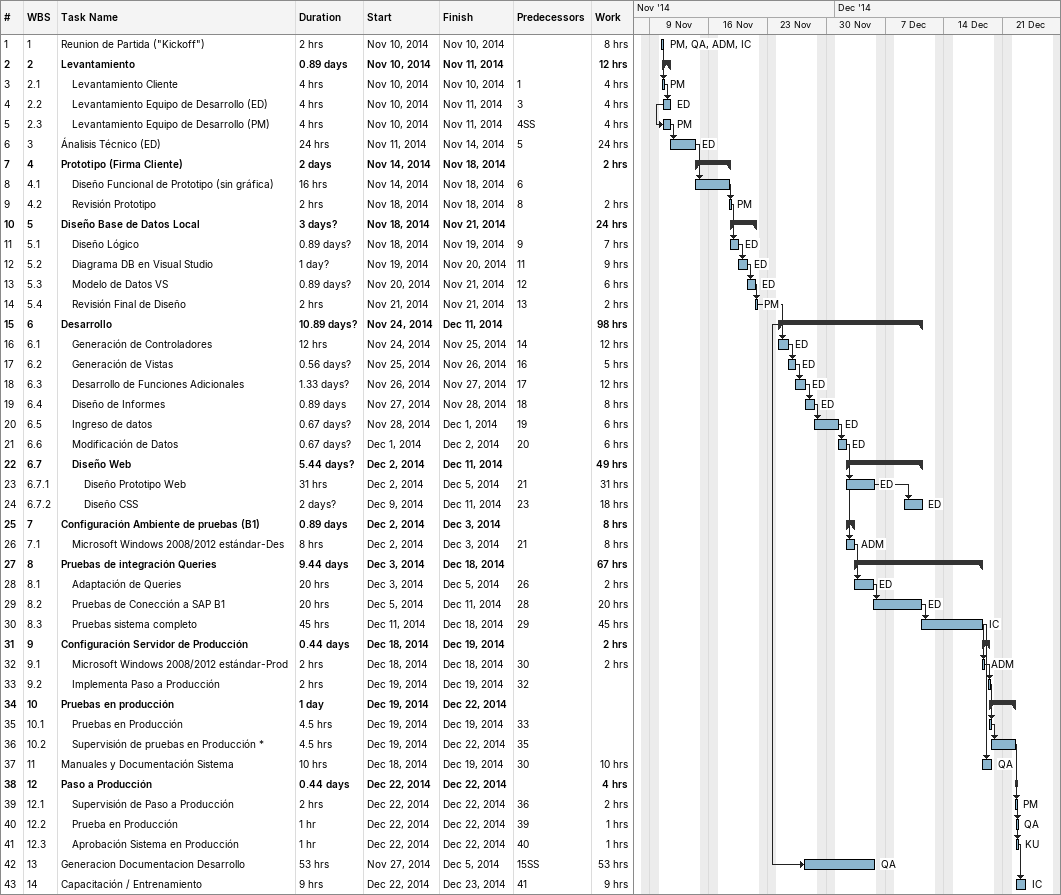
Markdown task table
| ID | WBS | Task | Duration | Start | Finish | Predecessors | Resources | Work (h) |
|---|---|---|---|---|---|---|---|---|
| 1 | 1 | Reunion de Partida ("Kickoff") | 2h | 2014-11-10 | 2014-11-10 |  | PM, QA, ADM, IC | 8 |
| 2 | 2 | **Levantamiento** | 0.89d | 2014-11-10 | 2014-11-11 |  |  | 12 |
| 3 | 2.1 | Levantamiento Cliente | 4h | 2014-11-10 | 2014-11-10 | 1 | PM | 4 |
| 4 | 2.2 | Levantamiento Equipo de Desarrollo (ED) | 4h | 2014-11-10 | 2014-11-11 | 3 | ED | 4 |
| 5 | 2.3 | Levantamiento Equipo de Desarrollo (PM) | 4h | 2014-11-10 | 2014-11-11 | 4SS | PM | 4 |
| 6 | 3 | Ánalisis Técnico (ED) | 24h | 2014-11-11 | 2014-11-14 | 5 | ED | 24 |
| 7 | 4 | **Prototipo (Firma Cliente)** | 2d | 2014-11-14 | 2014-11-18 |  |  | 2 |
| 8 | 4.1 | Diseño Funcional de Prototipo (sin gráfica) | 16h | 2014-11-14 | 2014-11-18 | 6 |  |  |
| 9 | 4.2 | Revisión Prototipo | 2h | 2014-11-18 | 2014-11-18 | 8 | PM | 2 |
| 10 | 5 | **Diseño Base de Datos Local** | 3d? | 2014-11-18 | 2014-11-21 |  |  | 24 |
| 11 | 5.1 | Diseño Lógico | 0.89d? | 2014-11-18 | 2014-11-19 | 9 | ED | 7 |
| 12 | 5.2 | Diagrama DB en Visual Studio | 1d? | 2014-11-19 | 2014-11-20 | 11 | ED | 9 |
| 13 | 5.3 | Modelo de Datos VS | 0.89d? | 2014-11-20 | 2014-11-21 | 12 | ED | 6 |
| 14 | 5.4 | Revisión Final de Diseño | 2h | 2014-11-21 | 2014-11-21 | 13 | PM | 2 |
| 15 | 6 | **Desarrollo** | 10.89d? | 2014-11-24 | 2014-12-11 |  |  | 98 |
| 16 | 6.1 | Generación de Controladores | 12h | 2014-11-24 | 2014-11-25 | 14 | ED | 12 |
| 17 | 6.2 | Generación de Vistas | 0.56d? | 2014-11-25 | 2014-11-26 | 16 | ED | 5 |
| 18 | 6.3 | Desarrollo de Funciones Adicionales | 1.33d? | 2014-11-26 | 2014-11-27 | 17 | ED | 12 |
| 19 | 6.4 | Diseño de Informes | 0.89d | 2014-11-27 | 2014-11-28 | 18 | ED | 8 |
| 20 | 6.5 | Ingreso de datos | 0.67d? | 2014-11-28 | 2014-12-01 | 19 | ED | 6 |
| 21 | 6.6 | Modificación de Datos | 0.67d? | 2014-12-01 | 2014-12-02 | 20 | ED | 6 |
| 22 | 6.7 | **Diseño Web** | 5.44d? | 2014-12-02 | 2014-12-11 |  |  | 49 |
| 23 | 6.7.1 | Diseño Prototipo Web | 31h | 2014-12-02 | 2014-12-05 | 21 | ED | 31 |
| 24 | 6.7.2 | Diseño CSS | 2d? | 2014-12-09 | 2014-12-11 | 23 | ED | 18 |
| 25 | 7 | **Configuración Ambiente de pruebas (B1)** | 0.89d | 2014-12-02 | 2014-12-03 |  |  | 8 |
| 26 | 7.1 | Microsoft Windows 2008/2012 estándar-Des | 8h | 2014-12-02 | 2014-12-03 | 21 | ADM | 8 |
| 27 | 8 | **Pruebas de integración Queries** | 9.44d | 2014-12-03 | 2014-12-18 |  |  | 67 |
| 28 | 8.1 | Adaptación de Queries | 20h | 2014-12-03 | 2014-12-05 | 26 | ED | 2 |
| 29 | 8.2 | Pruebas de Conección a SAP B1 | 20h | 2014-12-05 | 2014-12-11 | 28 | ED | 20 |
| 30 | 8.3 | Pruebas sistema completo | 45h | 2014-12-11 | 2014-12-18 | 29 | IC | 45 |
| 31 | 9 | **Configuración Servidor de Producción** | 0.44d | 2014-12-18 | 2014-12-19 |  |  | 2 |
| 32 | 9.1 | Microsoft Windows 2008/2012 estándar-Prod | 2h | 2014-12-18 | 2014-12-18 | 30 | ADM | 2 |
| 33 | 9.2 | Implementa Paso a Producción | 2h | 2014-12-19 | 2014-12-19 | 32 |  |  |
| 34 | 10 | **Pruebas en producción** | 1d | 2014-12-19 | 2014-12-22 |  |  |  |
| 35 | 10.1 | Pruebas en Producción | 4.5h | 2014-12-19 | 2014-12-19 | 33 |  |  |
| 36 | 10.2 | Supervisión de pruebas en Producción * | 4.5h | 2014-12-19 | 2014-12-22 | 35 |  |  |
| 37 | 11 | Manuales y Documentación Sistema | 10h | 2014-12-18 | 2014-12-19 | 30 | QA | 10 |
| 38 | 12 | **Paso a Producción** | 0.44d | 2014-12-22 | 2014-12-22 |  |  | 4 |
| 39 | 12.1 | Supervisión de Paso a Producción | 2h | 2014-12-22 | 2014-12-22 | 36 | PM | 2 |
| 40 | 12.2 | Prueba en Producción | 1h | 2014-12-22 | 2014-12-22 | 39 | QA | 1 |
| 41 | 12.3 | Aprobación Sistema en Producción | 1h | 2014-12-22 | 2014-12-22 | 40 | KU | 1 |
| 42 | 13 | Generacion Documentacion Desarrollo | 53h | 2014-11-27 | 2014-12-05 | 15SS | QA | 53 |
| 43 | 14 | Capacitación / Entrenamiento | 9h | 2014-12-22 | 2014-12-23 | 41 | IC | 9 |
